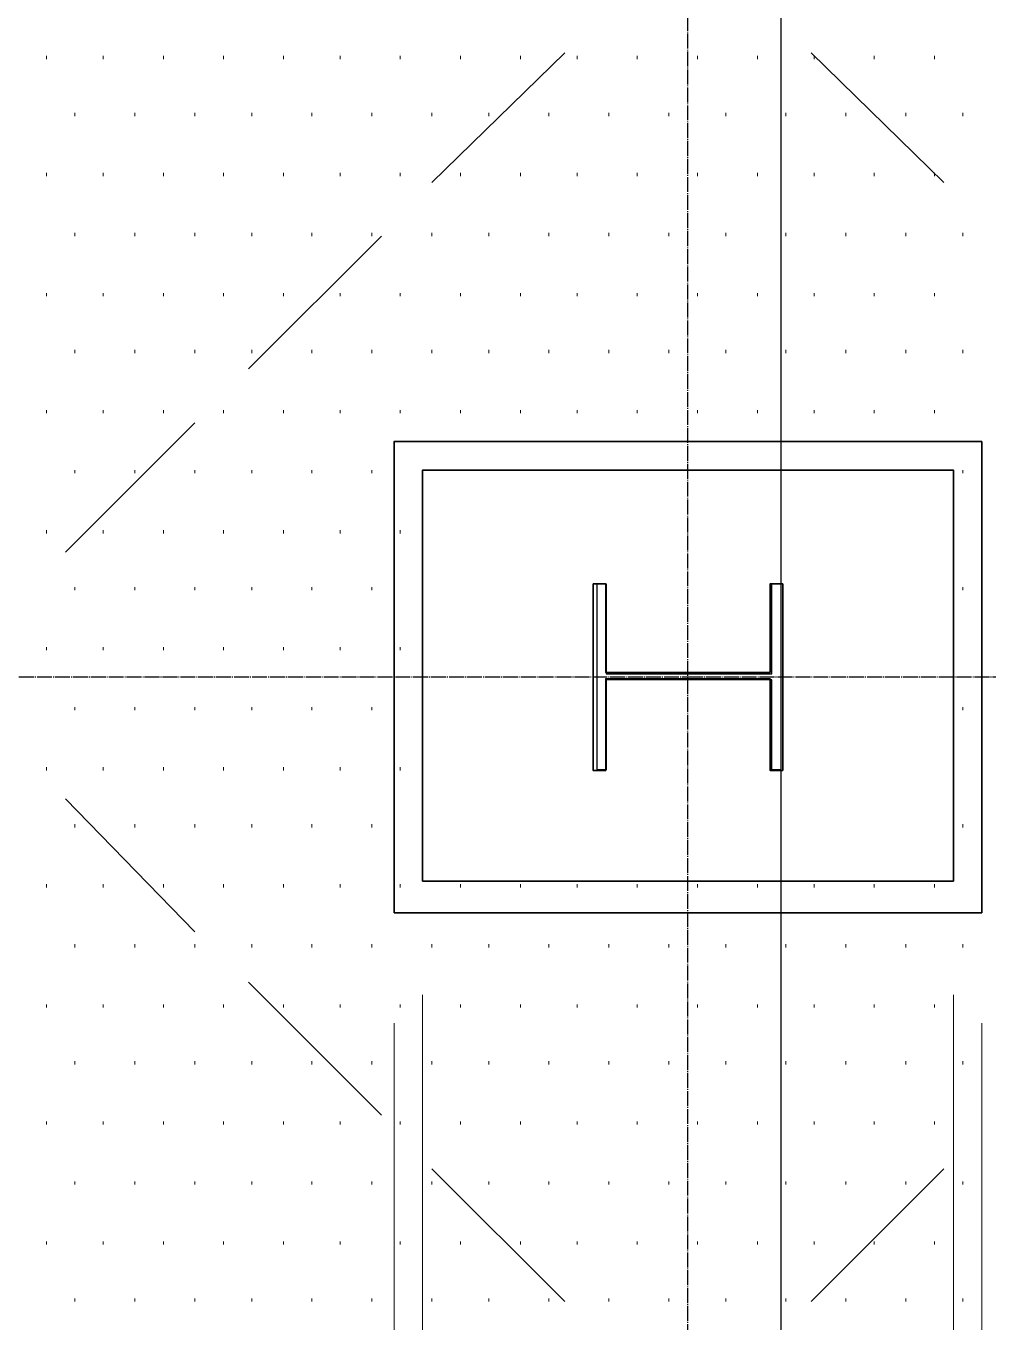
# Model space of a CAD drawing. Header units: millimetres. Extents: x -383313 to -161684, y -117025 to 99224.
# Drawn here: x -326401 to -325112, y -12446 to -10711 of the extents above; entities that cross this region are included whole.
import ezdxf

# ---------------------------------------------------------------- set-up
doc = ezdxf.new("R2010")
doc.units = ezdxf.units.MM
doc.header["$MEASUREMENT"] = 0
doc.linetypes.add('PS-GOST2.303 5', pattern=[24, 20, -1.5, 1, -1.5])
for name, color, linetype in [('001__КОНСТРУКТИВ__Колонны', 14, 'Continuous'), ('PDF_Geometry', 7, 'Continuous'), ('PS_Оси', 5, 'PS-GOST2.303 5')]:
    doc.layers.add(name, color=color, linetype=linetype)
doc.layers.add('001__КОНСТРУКТИВ__Стены наружные', color=7, linetype='Continuous', lineweight=30)

# ---------------------------------------------------------------- blocks, each defined once
blk = doc.blocks.new('A$Cf5759c35')
at = {"layer": 'PDF_Geometry', "color": 8, "lineweight": 13}
for points in [[(32782.8, 7518.4), (32605, 7344.8)], [(33290.8, 7344.8), (33113, 7518.4)], [(32537.2, 7272.9), (32359.4, 7095.1)], [(32287.5, 7023.1), (32113.9, 6849.5)], [(32113.9, 6519.3), (32287.5, 6341.5)], [(32359.4, 6273.8), (32537.2, 6096)], [(32554.2, 4758.3), (32554.2, 6218.8), (32554.2, 5257.8)], [(33341.6, 4758.3), (33341.6, 6218.8), (33341.6, 5257.8)], [(32605, 6024), (32782.8, 5846.2)], [(33113, 5846.2), (33290.8, 6024)]]:
    blk.add_lwpolyline(points, dxfattribs=at)
at = {"layer": 'PDF_Geometry', "color": 8, "lineweight": 9}
for points in [[(32088.5, 7509.9), (32088.5, 7514.2)], [(32164.7, 7509.9), (32164.7, 7514.2)], [(32245.1, 7509.9), (32245.1, 7514.2)], [(32325.6, 7509.9), (32325.6, 7514.2)], [(32406, 7509.9), (32406, 7514.2)], [(32482.2, 7509.9), (32482.2, 7514.2)], [(32562.6, 7509.9), (32562.6, 7514.2)], [(32643.1, 7509.9), (32643.1, 7514.2)], [(32723.5, 7509.9), (32723.5, 7514.2)], [(32799.7, 7509.9), (32799.7, 7514.2)], [(32880.1, 7509.9), (32880.1, 7514.2)], [(32960.6, 7509.9), (32960.6, 7514.2)], [(33041, 7509.9), (33041, 7514.2)], [(33117.2, 7509.9), (33117.2, 7514.2)], [(33197.6, 7509.9), (33197.6, 7514.2)], [(33278.1, 7509.9), (33278.1, 7514.2)], [(32126.6, 7433.7), (32126.6, 7438)], [(32207, 7433.7), (32207, 7438)], [(32287.5, 7433.7), (32287.5, 7438)], [(32363.7, 7433.7), (32363.7, 7438)], [(32444.1, 7433.7), (32444.1, 7438)], [(32524.5, 7433.7), (32524.5, 7438)], [(32605, 7433.7), (32605, 7438)], [(32681.2, 7433.7), (32681.2, 7438)], [(32761.6, 7433.7), (32761.6, 7438)], [(32842, 7433.7), (32842, 7438)], [(32922.5, 7433.7), (32922.5, 7438)], [(32998.7, 7433.7), (32998.7, 7438)], [(33079.1, 7433.7), (33079.1, 7438)], [(33159.5, 7433.7), (33159.5, 7438)], [(33240, 7433.7), (33240, 7438)], [(33316.2, 7433.7), (33316.2, 7438)], [(32088.5, 7353.3), (32088.5, 7357.5)], [(32164.7, 7353.3), (32164.7, 7357.5)], [(32245.1, 7353.3), (32245.1, 7357.5)], [(32325.6, 7353.3), (32325.6, 7357.5)], [(32406, 7353.3), (32406, 7357.5)], [(32482.2, 7353.3), (32482.2, 7357.5)], [(32562.6, 7353.3), (32562.6, 7357.5)], [(32643.1, 7353.3), (32643.1, 7357.5)], [(32723.5, 7353.3), (32723.5, 7357.5)], [(32799.7, 7353.3), (32799.7, 7357.5)], [(32880.1, 7353.3), (32880.1, 7357.5)], [(32960.6, 7353.3), (32960.6, 7357.5)], [(33041, 7353.3), (33041, 7357.5)], [(33117.2, 7353.3), (33117.2, 7357.5)], [(33197.6, 7353.3), (33197.6, 7357.5)], [(33278.1, 7353.3), (33278.1, 7357.5)], [(32126.6, 7272.9), (32126.6, 7277.1)], [(32207, 7272.9), (32207, 7277.1)], [(32287.5, 7272.9), (32287.5, 7277.1)], [(32363.7, 7272.9), (32363.7, 7277.1)], [(32444.1, 7272.9), (32444.1, 7277.1)], [(32524.5, 7272.9), (32524.5, 7277.1)], [(32605, 7272.9), (32605, 7277.1)], [(32681.2, 7272.9), (32681.2, 7277.1)], [(32761.6, 7272.9), (32761.6, 7277.1)], [(32842, 7272.9), (32842, 7277.1)], [(32922.5, 7272.9), (32922.5, 7277.1)], [(32998.7, 7272.9), (32998.7, 7277.1)], [(33079.1, 7272.9), (33079.1, 7277.1)], [(33159.5, 7272.9), (33159.5, 7277.1)], [(33240, 7272.9), (33240, 7277.1)], [(33316.2, 7272.9), (33316.2, 7277.1)], [(32088.5, 7192.4), (32088.5, 7196.7)], [(32164.7, 7192.4), (32164.7, 7196.7)], [(32245.1, 7192.4), (32245.1, 7196.7)], [(32325.6, 7192.4), (32325.6, 7196.7)], [(32406, 7192.4), (32406, 7196.7)], [(32482.2, 7192.4), (32482.2, 7196.7)], [(32562.6, 7192.4), (32562.6, 7196.7)], [(32643.1, 7192.4), (32643.1, 7196.7)], [(32723.5, 7192.4), (32723.5, 7196.7)], [(32799.7, 7192.4), (32799.7, 7196.7)], [(32880.1, 7192.4), (32880.1, 7196.7)], [(32960.6, 7192.4), (32960.6, 7196.7)], [(33041, 7192.4), (33041, 7196.7)], [(33117.2, 7192.4), (33117.2, 7196.7)], [(33197.6, 7192.4), (33197.6, 7196.7)], [(33278.1, 7192.4), (33278.1, 7196.7)], [(32126.6, 7116.2), (32126.6, 7120.5)], [(32207, 7116.2), (32207, 7120.5)], [(32287.5, 7116.2), (32287.5, 7120.5)], [(32363.7, 7116.2), (32363.7, 7120.5)], [(32444.1, 7116.2), (32444.1, 7120.5)], [(32524.5, 7116.2), (32524.5, 7120.5)], [(32605, 7116.2), (32605, 7120.5)], [(32681.2, 7116.2), (32681.2, 7120.5)], [(32761.6, 7116.2), (32761.6, 7120.5)], [(32842, 7116.2), (32842, 7120.5)], [(32922.5, 7116.2), (32922.5, 7120.5)], [(32998.7, 7116.2), (32998.7, 7120.5)], [(33079.1, 7116.2), (33079.1, 7120.5)], [(33159.5, 7116.2), (33159.5, 7120.5)], [(33240, 7116.2), (33240, 7120.5)], [(33316.2, 7116.2), (33316.2, 7120.5)], [(32088.5, 7035.8), (32088.5, 7040)], [(32164.7, 7035.8), (32164.7, 7040)], [(32245.1, 7035.8), (32245.1, 7040)], [(32325.6, 7035.8), (32325.6, 7040)], [(32406, 7035.8), (32406, 7040)], [(32482.2, 7035.8), (32482.2, 7040)], [(32562.6, 7035.8), (32562.6, 7040)], [(32643.1, 7035.8), (32643.1, 7040)], [(32723.5, 7035.8), (32723.5, 7040)], [(32799.7, 7035.8), (32799.7, 7040)], [(32880.1, 7035.8), (32880.1, 7040)], [(32960.6, 7035.8), (32960.6, 7040)], [(33041, 7035.8), (33041, 7040)], [(33117.2, 7035.8), (33117.2, 7040)], [(33197.6, 7035.8), (33197.6, 7040)], [(33278.1, 7035.8), (33278.1, 7040)], [(32126.6, 6955.4), (32126.6, 6959.6)], [(32207, 6955.4), (32207, 6959.6)], [(32287.5, 6955.4), (32287.5, 6959.6)], [(32363.7, 6955.4), (32363.7, 6959.6)], [(32444.1, 6955.4), (32444.1, 6959.6)], [(32524.5, 6955.4), (32524.5, 6959.6)], [(33316.2, 6955.4), (33316.2, 6959.6)], [(32088.5, 6874.9), (32088.5, 6879.2)], [(32164.7, 6874.9), (32164.7, 6879.2)], [(32245.1, 6874.9), (32245.1, 6879.2)], [(32325.6, 6874.9), (32325.6, 6879.2)], [(32406, 6874.9), (32406, 6879.2)], [(32482.2, 6874.9), (32482.2, 6879.2)], [(32562.6, 6874.9), (32562.6, 6879.2)], [(32126.6, 6798.7), (32126.6, 6803)], [(32207, 6798.7), (32207, 6803)], [(32287.5, 6798.7), (32287.5, 6803)], [(32363.7, 6798.7), (32363.7, 6803)], [(32444.1, 6798.7), (32444.1, 6803)], [(32524.5, 6798.7), (32524.5, 6803)], [(33316.2, 6798.7), (33316.2, 6803)], [(32088.5, 6718.3), (32088.5, 6722.5)], [(32164.7, 6718.3), (32164.7, 6722.5)], [(32245.1, 6718.3), (32245.1, 6722.5)], [(32325.6, 6718.3), (32325.6, 6722.5)], [(32406, 6718.3), (32406, 6722.5)], [(32482.2, 6718.3), (32482.2, 6722.5)], [(32562.6, 6718.3), (32562.6, 6722.5)], [(32126.6, 6637.9), (32126.6, 6642.1)], [(32207, 6637.9), (32207, 6642.1)], [(32287.5, 6637.9), (32287.5, 6642.1)], [(32363.7, 6637.9), (32363.7, 6642.1)], [(32444.1, 6637.9), (32444.1, 6642.1)], [(32524.5, 6637.9), (32524.5, 6642.1)], [(33316.2, 6637.9), (33316.2, 6642.1)], [(32088.5, 6557.4), (32088.5, 6561.7)], [(32164.7, 6557.4), (32164.7, 6561.7)], [(32245.1, 6557.4), (32245.1, 6561.7)], [(32325.6, 6557.4), (32325.6, 6561.7)], [(32406, 6557.4), (32406, 6561.7)], [(32482.2, 6557.4), (32482.2, 6561.7)], [(32562.6, 6557.4), (32562.6, 6561.7)], [(32126.6, 6481.2), (32126.6, 6485.5)], [(32207, 6481.2), (32207, 6485.5)], [(32287.5, 6481.2), (32287.5, 6485.5)], [(32363.7, 6481.2), (32363.7, 6485.5)], [(32444.1, 6481.2), (32444.1, 6485.5)], [(32524.5, 6481.2), (32524.5, 6485.5)], [(33316.2, 6481.2), (33316.2, 6485.5)], [(32088.5, 6400.8), (32088.5, 6405)], [(32164.7, 6400.8), (32164.7, 6405)], [(32245.1, 6400.8), (32245.1, 6405)], [(32325.6, 6400.8), (32325.6, 6405)], [(32406, 6400.8), (32406, 6405)], [(32482.2, 6400.8), (32482.2, 6405)], [(32562.6, 6400.8), (32562.6, 6405)], [(32643.1, 6400.8), (32643.1, 6405)], [(32723.5, 6400.8), (32723.5, 6405)], [(32799.7, 6400.8), (32799.7, 6405)], [(32880.1, 6400.8), (32880.1, 6405)], [(32960.6, 6400.8), (32960.6, 6405)], [(33041, 6400.8), (33041, 6405)], [(33117.2, 6400.8), (33117.2, 6405)], [(33197.6, 6400.8), (33197.6, 6405)], [(33278.1, 6400.8), (33278.1, 6405)], [(32126.6, 6320.4), (32126.6, 6324.6)], [(32207, 6320.4), (32207, 6324.6)], [(32287.5, 6320.4), (32287.5, 6324.6)], [(32363.7, 6320.4), (32363.7, 6324.6)], [(32444.1, 6320.4), (32444.1, 6324.6)], [(32524.5, 6320.4), (32524.5, 6324.6)], [(32605, 6320.4), (32605, 6324.6)], [(32681.2, 6320.4), (32681.2, 6324.6)], [(32761.6, 6320.4), (32761.6, 6324.6)], [(32842, 6320.4), (32842, 6324.6)], [(32922.5, 6320.4), (32922.5, 6324.6)], [(32998.7, 6320.4), (32998.7, 6324.6)], [(33079.1, 6320.4), (33079.1, 6324.6)], [(33159.5, 6320.4), (33159.5, 6324.6)], [(33240, 6320.4), (33240, 6324.6)], [(33316.2, 6320.4), (33316.2, 6324.6)], [(32088.5, 6239.9), (32088.5, 6244.2)], [(32164.7, 6239.9), (32164.7, 6244.2)], [(32245.1, 6239.9), (32245.1, 6244.2)], [(32325.6, 6239.9), (32325.6, 6244.2)], [(32406, 6239.9), (32406, 6244.2)], [(32482.2, 6239.9), (32482.2, 6244.2)], [(32562.6, 6239.9), (32562.6, 6244.2)], [(32643.1, 6239.9), (32643.1, 6244.2)], [(32723.5, 6239.9), (32723.5, 6244.2)], [(32799.7, 6239.9), (32799.7, 6244.2)], [(32880.1, 6239.9), (32880.1, 6244.2)], [(32960.6, 6239.9), (32960.6, 6244.2)], [(33041, 6239.9), (33041, 6244.2)], [(33117.2, 6239.9), (33117.2, 6244.2)], [(33197.6, 6239.9), (33197.6, 6244.2)], [(33278.1, 6239.9), (33278.1, 6244.2)], [(32126.6, 6163.7), (32126.6, 6168)], [(32207, 6163.7), (32207, 6168)], [(32287.5, 6163.7), (32287.5, 6168)], [(32363.7, 6163.7), (32363.7, 6168)], [(32444.1, 6163.7), (32444.1, 6168)], [(32524.5, 6163.7), (32524.5, 6168)], [(32605, 6163.7), (32605, 6168)], [(32681.2, 6163.7), (32681.2, 6168)], [(32761.6, 6163.7), (32761.6, 6168)], [(32842, 6163.7), (32842, 6168)], [(32922.5, 6163.7), (32922.5, 6168)], [(32998.7, 6163.7), (32998.7, 6168)], [(33079.1, 6163.7), (33079.1, 6168)], [(33159.5, 6163.7), (33159.5, 6168)], [(33240, 6163.7), (33240, 6168)], [(33316.2, 6163.7), (33316.2, 6168)], [(32088.5, 6083.3), (32088.5, 6087.5)], [(32164.7, 6083.3), (32164.7, 6087.5)], [(32245.1, 6083.3), (32245.1, 6087.5)], [(32325.6, 6083.3), (32325.6, 6087.5)], [(32406, 6083.3), (32406, 6087.5)], [(32482.2, 6083.3), (32482.2, 6087.5)], [(32562.6, 6083.3), (32562.6, 6087.5)], [(32643.1, 6083.3), (32643.1, 6087.5)], [(32723.5, 6083.3), (32723.5, 6087.5)], [(32799.7, 6083.3), (32799.7, 6087.5)], [(32880.1, 6083.3), (32880.1, 6087.5)], [(32960.6, 6083.3), (32960.6, 6087.5)], [(33041, 6083.3), (33041, 6087.5)], [(33117.2, 6083.3), (33117.2, 6087.5)], [(33197.6, 6083.3), (33197.6, 6087.5)], [(33278.1, 6083.3), (33278.1, 6087.5)], [(32126.6, 6002.9), (32126.6, 6007.1)], [(32207, 6002.9), (32207, 6007.1)], [(32287.5, 6002.9), (32287.5, 6007.1)], [(32363.7, 6002.9), (32363.7, 6007.1)], [(32444.1, 6002.9), (32444.1, 6007.1)], [(32524.5, 6002.9), (32524.5, 6007.1)], [(32605, 6002.9), (32605, 6007.1)], [(32681.2, 6002.9), (32681.2, 6007.1)], [(32761.6, 6002.9), (32761.6, 6007.1)], [(32842, 6002.9), (32842, 6007.1)], [(32922.5, 6002.9), (32922.5, 6007.1)], [(32998.7, 6002.9), (32998.7, 6007.1)], [(33079.1, 6002.9), (33079.1, 6007.1)], [(33159.5, 6002.9), (33159.5, 6007.1)], [(33240, 6002.9), (33240, 6007.1)], [(33316.2, 6002.9), (33316.2, 6007.1)], [(32088.5, 5922.4), (32088.5, 5926.7)], [(32164.7, 5922.4), (32164.7, 5926.7)], [(32245.1, 5922.4), (32245.1, 5926.7)], [(32325.6, 5922.4), (32325.6, 5926.7)], [(32406, 5922.4), (32406, 5926.7)], [(32482.2, 5922.4), (32482.2, 5926.7)], [(32562.6, 5922.4), (32562.6, 5926.7)], [(32643.1, 5922.4), (32643.1, 5926.7)], [(32723.5, 5922.4), (32723.5, 5926.7)], [(32799.7, 5922.4), (32799.7, 5926.7)], [(32880.1, 5922.4), (32880.1, 5926.7)], [(32960.6, 5922.4), (32960.6, 5926.7)], [(33041, 5922.4), (33041, 5926.7)], [(33117.2, 5922.4), (33117.2, 5926.7)], [(33197.6, 5922.4), (33197.6, 5926.7)], [(33278.1, 5922.4), (33278.1, 5926.7)], [(32126.6, 5846.2), (32126.6, 5850.5)], [(32207, 5846.2), (32207, 5850.5)], [(32287.5, 5846.2), (32287.5, 5850.5)], [(32363.7, 5846.2), (32363.7, 5850.5)], [(32444.1, 5846.2), (32444.1, 5850.5)], [(32524.5, 5846.2), (32524.5, 5850.5)], [(32605, 5846.2), (32605, 5850.5)], [(32681.2, 5846.2), (32681.2, 5850.5)], [(32761.6, 5846.2), (32761.6, 5850.5)], [(32842, 5846.2), (32842, 5850.5)], [(32922.5, 5846.2), (32922.5, 5850.5)], [(32998.7, 5846.2), (32998.7, 5850.5)], [(33079.1, 5846.2), (33079.1, 5850.5)], [(33159.5, 5846.2), (33159.5, 5850.5)], [(33240, 5846.2), (33240, 5850.5)], [(33316.2, 5846.2), (33316.2, 5850.5)]]:
    blk.add_lwpolyline(points, dxfattribs=at)
at = {"layer": 'PDF_Geometry', "color": 8, "lineweight": 35}
for points in [[(32554.2, 6366.9), (33341.6, 6366.9), (33341.6, 6997.7), (32554.2, 6997.7)], [(32592.3, 6409.3), (33303.5, 6409.3), (33303.5, 6959.6), (32592.3, 6959.6)], [(32820.9, 6807.2), (32820.9, 6557.4), (32837.8, 6557.4), (32837.8, 6680.2), (33057.9, 6680.2), (33057.9, 6557.4), (33074.9, 6557.4), (33074.9, 6807.2), (33057.9, 6807.2), (33057.9, 6688.7), (32837.8, 6688.7), (32837.8, 6807.2)]]:
    blk.add_lwpolyline(points, close=True, dxfattribs=at)
at = {"layer": 'PDF_Geometry', "color": 8, "lineweight": 13}
for points in [[(32592.3, 5257.8), (32592.3, 6256.9)], [(33303.5, 5257.8), (33303.5, 6256.9)]]:
    blk.add_lwpolyline(points, close=True, dxfattribs=at)

msp = doc.modelspace()

# ---------------------------------------------------------------- linework, layer by layer
at = {"layer": '001__КОНСТРУКТИВ__Колонны', "linetype": 'Continuous', "lineweight": 30}
for p, q in [((-325635.55882, -11706.5977), (-325635.55882, -11457.5977)), ((-325635.55882, -11457.5977), (-325623.45882, -11457.5977)), ((-325623.45882, -11457.5977), (-325623.45882, -11578.0977)), ((-325401.65882, -11578.0977), (-325401.65882, -11457.5977)), ((-325401.65882, -11457.5977), (-325389.55882, -11457.5977)), ((-325389.55882, -11457.5977), (-325389.55882, -11706.5977)), ((-325623.45882, -11578.0977), (-325401.65882, -11578.0977)), ((-325401.65882, -11586.0977), (-325623.45882, -11586.0977)), ((-325623.45882, -11586.0977), (-325623.45882, -11706.5977)), ((-325401.65882, -11706.5977), (-325401.65882, -11586.0977)), ((-325623.45882, -11706.5977), (-325635.55882, -11706.5977)), ((-325389.55882, -11706.5977), (-325401.65882, -11706.5977))]:
    msp.add_line(p, q, dxfattribs=at)
at = {"layer": '001__КОНСТРУКТИВ__Стены наружные', "color": 7, "linetype": 'Continuous'}
msp.add_line((-325389.55882, -3619.3977), (-325389.55882, -25582.0977), dxfattribs=at)
at = {"layer": 'PS_Оси'}
msp.add_line((-325514.05882, -24012.91133), (-325514.05882, 3425.4576), dxfattribs=at)
msp.add_lwpolyline([(-359840.70678, -11582.0977), (-355014.05882, -11582.0977), (-350514.05882, -11582.0977), (-345514.05882, -11582.0977), (-340514.05882, -11582.0977), (-335514.05882, -11582.0977), (-330514.05882, -11582.0977), (-325514.05882, -11582.0977), (-320514.05882, -11582.0977), (-316483.98892, -11582.0977)], dxfattribs=at)

# ---------------------------------------------------------------- block references
at = {"ltscale": 100}
msp.add_blockref('A$Cf5759c35', (-358461.97282, -18264.93104), dxfattribs=at)

doc.saveas('drawing.dxf')
